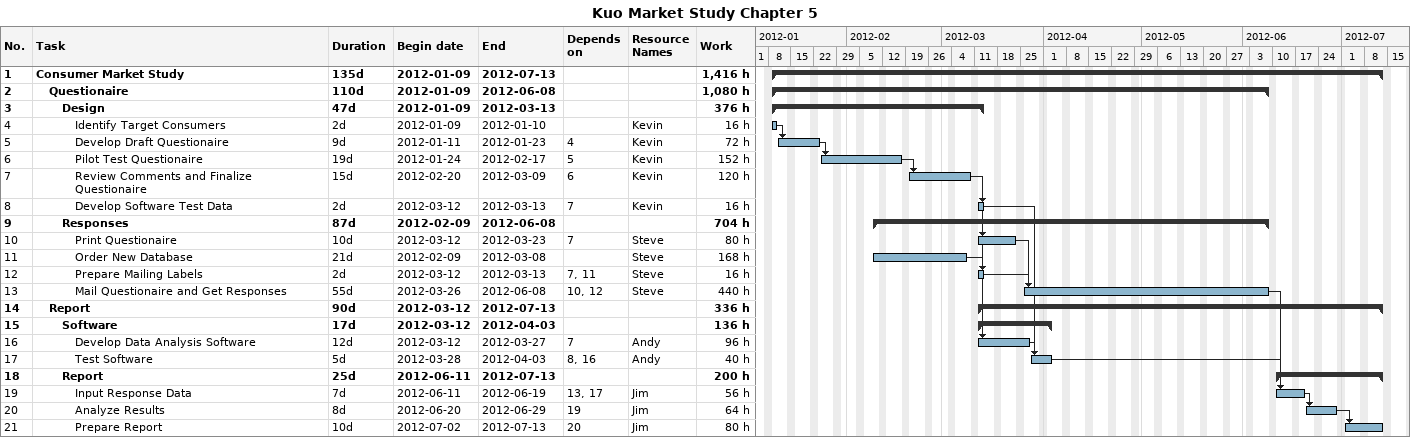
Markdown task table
Kuo Market Study Chapter 5

| ID | Level | Task | Duration | Start | Finish | Predecessors | Resources | Work (h) |
|---|---|---|---|---|---|---|---|---|
| 1 | 1 | **Consumer Market Study** | 135d | 2012-01-09 | 2012-07-13 |  |  | 1416 |
| 2 | 2 | **Questionaire** | 110d | 2012-01-09 | 2012-06-08 |  |  | 1080 |
| 3 | 3 | **Design** | 47d | 2012-01-09 | 2012-03-13 |  |  | 376 |
| 4 | 4 | Identify Target Consumers | 2d | 2012-01-09 | 2012-01-10 |  | Kevin | 16 |
| 5 | 4 | Develop Draft Questionaire | 9d | 2012-01-11 | 2012-01-23 | 4 | Kevin | 72 |
| 6 | 4 | Pilot Test Questionaire | 19d | 2012-01-24 | 2012-02-17 | 5 | Kevin | 152 |
| 7 | 4 | Review Comments and Finalize Questionaire | 15d | 2012-02-20 | 2012-03-09 | 6 | Kevin | 120 |
| 8 | 4 | Develop Software Test Data | 2d | 2012-03-12 | 2012-03-13 | 7 | Kevin | 16 |
| 9 | 3 | **Responses** | 87d | 2012-02-09 | 2012-06-08 |  |  | 704 |
| 10 | 4 | Print Questionaire | 10d | 2012-03-12 | 2012-03-23 | 7 | Steve | 80 |
| 11 | 4 | Order New Database | 21d | 2012-02-09 | 2012-03-08 |  | Steve | 168 |
| 12 | 4 | Prepare Mailing Labels | 2d | 2012-03-12 | 2012-03-13 | 7, 11 | Steve | 16 |
| 13 | 4 | Mail Questionaire and Get Responses | 55d | 2012-03-26 | 2012-06-08 | 10, 12 | Steve | 440 |
| 14 | 2 | **Report** | 90d | 2012-03-12 | 2012-07-13 |  |  | 336 |
| 15 | 3 | **Software** | 17d | 2012-03-12 | 2012-04-03 |  |  | 136 |
| 16 | 4 | Develop Data Analysis Software | 12d | 2012-03-12 | 2012-03-27 | 7 | Andy | 96 |
| 17 | 4 | Test Software | 5d | 2012-03-28 | 2012-04-03 | 8, 16 | Andy | 40 |
| 18 | 3 | **Report** | 25d | 2012-06-11 | 2012-07-13 |  |  | 200 |
| 19 | 4 | Input Response Data | 7d | 2012-06-11 | 2012-06-19 | 13, 17 | Jim | 56 |
| 20 | 4 | Analyze Results | 8d | 2012-06-20 | 2012-06-29 | 19 | Jim | 64 |
| 21 | 4 | Prepare Report | 10d | 2012-07-02 | 2012-07-13 | 20 | Jim | 80 |
